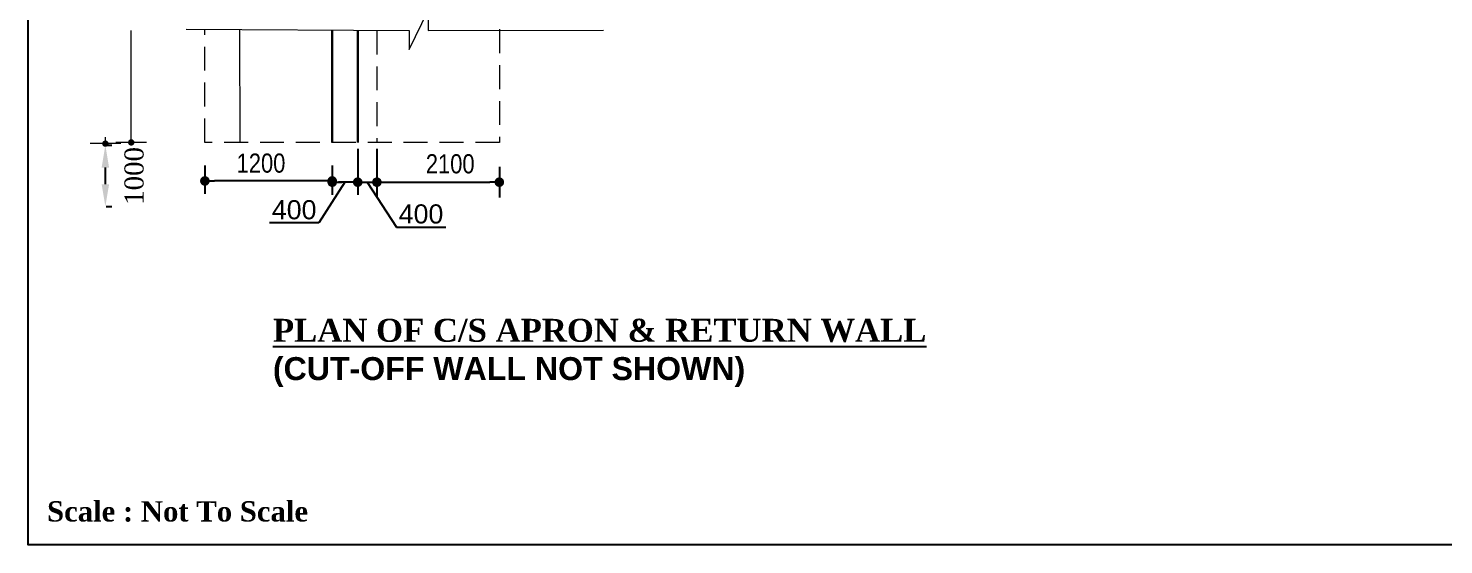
# Model space of a CAD drawing. Extents: x -426260 to 2055400, y -4304674 to -305611.
# Drawn here: x 571080 to 593259, y -1933111 to -1925015 of the extents above; entities that cross this region are included whole.
import ezdxf

# ---------------------------------------------------------------- set-up
doc = ezdxf.new("R2010")
doc.units = 0
doc.header["$LTSCALE"] = 300
doc.header["$MEASUREMENT"] = 0
doc.header["$PDMODE"] = 3
doc.linetypes.add('DASHED2', pattern=[9.525, 6.35, -3.175])
doc.linetypes.add('HIDDEN', pattern=[0.375, 0.25, -0.125])
doc.layers.get('0').update_dxf_attribs({"linetype": 'CONTINUOUS'})
doc.layers.get('DEFPOINTS').update_dxf_attribs({"linetype": 'CONTINUOUS'})
doc.layers.add('Dim', color=7, linetype='CONTINUOUS', lineweight=9)
doc.layers.add('Dimension', color=8, linetype='CONTINUOUS', lineweight=18)
for name, color, linetype in [('DOTTED', 240, 'DASHED2'), ('LINE', 7, 'CONTINUOUS'), ('TEXT', 10, 'CONTINUOUS'), ('TXT', 7, 'CONTINUOUS')]:
    doc.layers.add(name, color=color, linetype=linetype)
doc.styles.add('Arial', font='arial.ttf')
doc.styles.add('DIM', font='isocp3.shx')
doc.styles.add('dimText', font='ARIALN.TTF')
doc.linetypes.add('ZIGZAG', pattern='A,0.0001,-0.2,[131,ltypeshp.shx,S=0.2,R=0,X=-0.2,Y=0],-0.4,[131,ltypeshp.shx,S=0.2,R=180,X=0.2,Y=0],-0.2', length=0.8001)
doc.dimstyles.new('dim n_120', dxfattribs={"dimtxt": 240, "dimasz": 240, "dimexe": 240, "dimexo": 150, "dimgap": 100, "dimtad": 2, "dimdec": 0, "dimzin": 0, "dimdsep": 46, "dimtxsty": 'DIM', "dimcen": 350, "dimclrd": 5, "dimclre": 5, "dimclrt": 7, "dimadec": 0, "dimazin": 0, "dimtfac": 1, "dimtdec": 0, "dimtmove": 0, "dimatfit": 3, "dimfxl": 240, "dimfxlon": 1, "dimtolj": 1, "dimtzin": 0, "dimarcsym": 0})
doc.dimstyles.new('dim_240', dxfattribs={"dimtxt": 480, "dimasz": 480, "dimexe": 300, "dimexo": 200, "dimgap": 200, "dimtad": 1, "dimdec": 0, "dimzin": 0, "dimdsep": 46, "dimtxsty": 'DIM', "dimcen": 350, "dimclrd": 5, "dimclre": 5, "dimclrt": 7, "dimadec": 0, "dimazin": 0, "dimtfac": 1, "dimtdec": 0, "dimtmove": 0, "dimatfit": 3, "dimfxl": 20, "dimtolj": 1, "dimtzin": 0, "dimarcsym": 0})

# ---------------------------------------------------------------- blocks, each defined once
blk = doc.blocks.new('_Dot')
at = {"color": 0, "linetype": 'ByBlock', "lineweight": -2}
blk.add_line((-0.5, 0), (-1, 0), dxfattribs=at)
at = {"color": 0, "linetype": 'ByBlock', "const_width": 0.5}
blk.add_lwpolyline([(-0.25, 0, 1), (0.25, 0, 1)], format="xyb", close=True, dxfattribs=at)
blk = doc.blocks.new('*D549')
at = {"layer": 'DEFPOINTS', "color": 0, "ltscale": 2, "transparency": 16777216}
for p in [(575842, -1927136), (576242, -1927143), (575842, -1927427)]:
    blk.add_point(p, dxfattribs=at)
at = {"layer": 'Dim', "color": 5, "lineweight": -2, "ltscale": 2, "transparency": 16777216}
for p, q in [((575842, -1927236), (575842, -1927627)), ((576242, -1927243), (576242, -1927627)), ((576042, -1927427), (575633, -1928064)), ((576092, -1927427), (575992, -1927427)), ((575633, -1928064), (574860, -1928064))]:
    blk.add_line(p, q, dxfattribs=at)
at = {"layer": 'Dim', "color": 5, "lineweight": -2, "ltscale": 2, "transparency": 16777216, "xscale": 150, "yscale": 150, "zscale": 150, "rotation": 180}
blk.add_blockref('_Dot', (575842, -1927427), dxfattribs=at)
at = {"layer": 'Dim', "color": 5, "lineweight": -2, "ltscale": 2, "transparency": 16777216, "xscale": 150, "yscale": 150, "zscale": 150}
blk.add_blockref('_Dot', (576242, -1927427), dxfattribs=at)
at = {"layer": 'Dim', "color": 7, "lineweight": 13, "ltscale": 2, "transparency": 16777216, "insert": (575246, -1927861), "char_height": 300, "attachment_point": 5, "style": 'Arial'}
blk.add_mtext('\\A1;400', dxfattribs=at)
blk = doc.blocks.new('*D550')
at = {"layer": 'DEFPOINTS', "color": 0, "ltscale": 50, "transparency": 16777216}
for p in [(578461, -1926804), (576542, -1927068, 0), (578461, -1927427)]:
    blk.add_point(p, dxfattribs=at)
at = {"layer": 'Dim', "color": 5, "lineweight": -2, "ltscale": 50, "transparency": 16777216}
for p, q in [((578461, -1927187), (578461, -1927667)), ((576542, -1927218), (576542, -1927667)), ((576692, -1927427), (578311, -1927427))]:
    blk.add_line(p, q, dxfattribs=at)
at = {"layer": 'Dim', "color": 5, "lineweight": -2, "ltscale": 50, "transparency": 16777216, "xscale": 150, "yscale": 150, "zscale": 150, "rotation": 180}
blk.add_blockref('_Dot', (576542, -1927427), dxfattribs=at)
at = {"layer": 'Dim', "color": 5, "lineweight": -2, "ltscale": 50, "transparency": 16777216, "xscale": 150, "yscale": 150, "zscale": 150}
blk.add_blockref('_Dot', (578461, -1927427), dxfattribs=at)
at = {"layer": 'Dim', "color": 7, "ltscale": 50, "transparency": 16777216, "insert": (577691, -1927141), "char_height": 300, "attachment_point": 5, "style": 'dimText'}
blk.add_mtext('\\A1;2100', dxfattribs=at)
blk = doc.blocks.new('*D551')
at = {"layer": 'DEFPOINTS', "color": 0, "ltscale": 2, "transparency": 16777216}
for p in [(576242, -1926804, 0), (576542, -1926804, 0), (576542, -1927427)]:
    blk.add_point(p, dxfattribs=at)
at = {"layer": 'Dim', "color": 5, "lineweight": -2, "ltscale": 2, "transparency": 16777216}
for p, q in [((576242, -1926904), (576242, -1927627)), ((576542, -1926904), (576542, -1927627)), ((576092, -1927427), (575942, -1927427)), ((576242, -1927427), (576542, -1927427)), ((576242, -1927427), (576542, -1927427)), ((576392, -1927427), (576847, -1928130)), ((576692, -1927427), (576842, -1927427)), ((576847, -1928130), (577621, -1928130))]:
    blk.add_line(p, q, dxfattribs=at)
at = {"layer": 'Dim', "color": 5, "lineweight": -2, "ltscale": 2, "transparency": 16777216, "xscale": 150, "yscale": 150, "zscale": 150}
blk.add_blockref('_Dot', (576242, -1927427), dxfattribs=at)
at = {"layer": 'Dim', "color": 5, "lineweight": -2, "ltscale": 2, "transparency": 16777216, "xscale": 150, "yscale": 150, "zscale": 150, "rotation": 180}
blk.add_blockref('_Dot', (576542, -1927427), dxfattribs=at)
at = {"layer": 'Dim', "color": 7, "lineweight": 13, "ltscale": 2, "transparency": 16777216, "insert": (577234, -1927927), "char_height": 300, "attachment_point": 5, "style": 'Arial'}
blk.add_mtext('\\A1;400', dxfattribs=at)
blk = doc.blocks.new('*D555')
at = {"layer": 'DEFPOINTS', "color": 0, "ltscale": 50, "transparency": 16777216}
for p in [(573847, -1926804, 0), (575842, -1926804), (573847, -1927408)]:
    blk.add_point(p, dxfattribs=at)
at = {"layer": 'Dim', "color": 5, "lineweight": -2, "ltscale": 50, "transparency": 16777216}
for p, q in [((573847, -1927168), (573847, -1927608)), ((575842, -1927168), (575842, -1927608)), ((575692, -1927408), (573997, -1927408))]:
    blk.add_line(p, q, dxfattribs=at)
at = {"layer": 'Dim', "color": 5, "lineweight": -2, "ltscale": 50, "transparency": 16777216, "xscale": 150, "yscale": 150, "zscale": 150, "rotation": 180}
blk.add_blockref('_Dot', (573847, -1927408), dxfattribs=at)
at = {"layer": 'Dim', "color": 5, "lineweight": -2, "ltscale": 50, "transparency": 16777216, "xscale": 150, "yscale": 150, "zscale": 150}
blk.add_blockref('_Dot', (575842, -1927408), dxfattribs=at)
at = {"layer": 'Dim', "color": 7, "ltscale": 50, "transparency": 16777216, "insert": (574726, -1927130), "char_height": 300, "attachment_point": 5, "style": 'dimText'}
blk.add_mtext('\\A1;1200', dxfattribs=at)

msp = doc.modelspace()

# ---------------------------------------------------------------- linework, layer by layer
at = {"layer": 'Dim', "color": 5, "ltscale": 50}
for p, q in [((572692.8, -1926703.8, 0), (572692.8, -1925048.7, 0)), ((572527.3, -1926823, 0), (572047.3, -1926823, 0)), ((572932.8, -1926803.8, 0), (572452.8, -1926803.8, 0))]:
    msp.add_line(p, q, dxfattribs=at)
at = {"layer": 'Dim', "ltscale": 50, "elevation": 0}
msp.add_lwpolyline([(573552.8, -1925029.7), (577047.5, -1925048.8), (577047.5, -1925349.1), (577347.5, -1924737.8), (577347.5, -1925048.8), (580091.8, -1925045.3)], dxfattribs=at)
at = {"layer": 'Dimension', "color": 0, "lineweight": 30, "ltscale": 2, "elevation": 0}
for points in [[(575842.2, -1925048.8), (575842.2, -1926803.8)], [(576242.2, -1925048.8), (576242.2, -1926803.8)]]:
    msp.add_lwpolyline(points, dxfattribs=at)
at = {"layer": 'DOTTED', "color": 0, "linetype": 'HIDDEN', "lineweight": 20, "ltscale": 5, "elevation": 0}
for points in [[(573846.6, -1926803.8), (573846.6, -1925029.7)], [(576542.2, -1925048.8), (576542.2, -1926803.8)], [(578461.3, -1925030.4), (578461.3, -1926803.8)], [(578461.3, -1926803.8), (573846.6, -1926803.8)]]:
    msp.add_lwpolyline(points, dxfattribs=at)
at = {"layer": 'DOTTED', "linetype": 'ZIGZAG', "lineweight": 20, "ltscale": 2, "elevation": 0}
msp.add_lwpolyline([(574399.7, -1926810.3), (574393.8, -1925035.1)], dxfattribs=at)
at = {"layer": 'LINE', "color": 6, "ltscale": 0.5}
for p, q in [((572298.9, -1926848, 0), (572387.3, -1926848, 0)), ((572298.9, -1927810.1, 0), (572387.3, -1927810.1, 0))]:
    msp.add_line(p, q, dxfattribs=at)
at = {"layer": 'LINE', "color": 5, "ltscale": 0.5}
msp.add_line((572287.3, -1927460.1, 0), (572287.3, -1927198, 0), dxfattribs=at)
at = {"layer": 'LINE'}
msp.add_lwpolyline([(621965.7, -1933110.6), (571079.8, -1933110.6), (571079.8, -1897127), (621965.7, -1897127)], close=True, dxfattribs=at)
at = {"layer": 'LINE', "color": 5, "ltscale": 0.5}
for points in [[(572229, -1927198, 0), (572345.7, -1927198, 0), (572287.3, -1926848, 0)], [(572229, -1927460.1, 0), (572345.7, -1927460.1, 0), (572287.3, -1927810.1, 0)]]:
    msp.add_solid(points, dxfattribs=at)

# ---------------------------------------------------------------- block references
at = {"layer": 'Dim', "color": 5, "ltscale": 50, "xscale": 100, "yscale": 100, "zscale": 100, "rotation": 270}
for p in [(572287.3, -1926823, 0), (572692.8, -1926803.8, 0)]:
    msp.add_blockref('_Dot', p, dxfattribs=at)

# ---------------------------------------------------------------- texts
at = {"layer": 'Dim', "color": 7, "ltscale": 50, "insert": (572738.3, -1927329, 0), "char_height": 300, "attachment_point": 5, "rotation": 90, "style": 'dimText'}
msp.add_mtext('\\A1;{\\fTimes New Roman|b0|i0|c0|p18;1000}', dxfattribs=at)
at = {"layer": 'TEXT', "color": 0, "linetype": 'ByBlock', "insert": (571373.4, -1932428.3), "char_height": 318.61, "width": 16583.537, "attachment_point": 1, "style": 'Arial'}
msp.add_mtext('{\\fTimes New Roman|b1|i0|c0|p18;Scale : Not To Scale}', dxfattribs=at)
at = {"layer": 'TXT', "color": 0, "insert": (574912.9, -1930103.7, 0), "char_height": 360, "width": 10448.937, "attachment_point": 4}
msp.add_mtext('{\\fTimes New Roman|b1|i0|c0|p18;\\L\\C6;PLAN OF C/S APRON & RETURN WALL\\fArial|b1|i0|c0|p34;\\P\\A1;\\l\\C7;(CUT-OFF WALL NOT SHOWN)}', dxfattribs=at)

# ---------------------------------------------------------------- dimensions: what is measured, and where the dimension line sits
at = {"layer": 'Dim', "ltscale": 50}
dim = msp.add_linear_dim(base=(573846.5, -1927407.6, 0), p1=(575842.2, -1926803.8, 0), p2=(573846.5, -1926803.8, 0), text='1200', dimstyle='dim n_120', override={"dimtxt": 300, "dimasz": 150, "dimexe": 200, "dimexo": 100, "dimtxsty": 'dimText', "dimblk1": 'Dot', "dimblk2": 'Dot', "dimsah": 1, "dimtmove": 2}, dxfattribs=at)
dim.commit()
dim.dimension.update_dxf_attribs({"geometry": '*D555', "text_midpoint": (574726.4, -1927130.4, 0), "dimtype": 160})
at = {"layer": 'Dim', "lineweight": 13, "ltscale": 2}
dim = msp.add_linear_dim(base=(576542.2, -1927426.7, 0), p1=(576242.2, -1926803.8, 0), p2=(576542.2, -1926803.8, 0), text='400', dimstyle='dim_240', override={"dimtxt": 300, "dimasz": 150, "dimexe": 200, "dimexo": 100, "dimgap": 50, "dimtxsty": 'Arial', "dimblk1": 'Dot', "dimblk2": 'Dot', "dimsah": 1, "dimtmove": 1}, dxfattribs=at)
dim.commit()
dim.dimension.update_dxf_attribs({"geometry": '*D551', "text_midpoint": (576897.2, -1928130.4, 0), "dimtype": 160})
at = {"layer": 'Dim', "ltscale": 50}
dim = msp.add_linear_dim(base=(578461.3, -1927426.7, 0), p1=(576542.2, -1927067.5, 0), p2=(578461.3, -1926803.8, 0), angle=180, text='2100', dimstyle='dim n_120', override={"dimtxt": 300, "dimasz": 150, "dimtxsty": 'dimText', "dimblk1": 'Dot', "dimblk2": 'Dot', "dimsah": 1, "dimtmove": 2}, dxfattribs=at)
dim.commit()
dim.dimension.update_dxf_attribs({"geometry": '*D550', "text_midpoint": (577691.2, -1927140.7, 0), "dimtype": 160})
at = {"layer": 'Dim', "lineweight": 13, "ltscale": 2}
dim = msp.add_linear_dim(base=(575842.2, -1927426.7, 0), p1=(576242.2, -1927143.2, 0), p2=(575842.2, -1927135.8, 0), angle=180, text='400', dimstyle='dim_240', override={"dimtxt": 300, "dimasz": 150, "dimexe": 200, "dimexo": 100, "dimgap": 50, "dimtxsty": 'Arial', "dimblk1": 'Dot', "dimblk2": 'Dot', "dimsah": 1, "dimtmove": 1}, dxfattribs=at)
dim.commit()
dim.dimension.update_dxf_attribs({"geometry": '*D549', "text_midpoint": (575583.4, -1928063.8, 0), "dimtype": 160})

doc.saveas('drawing.dxf')
